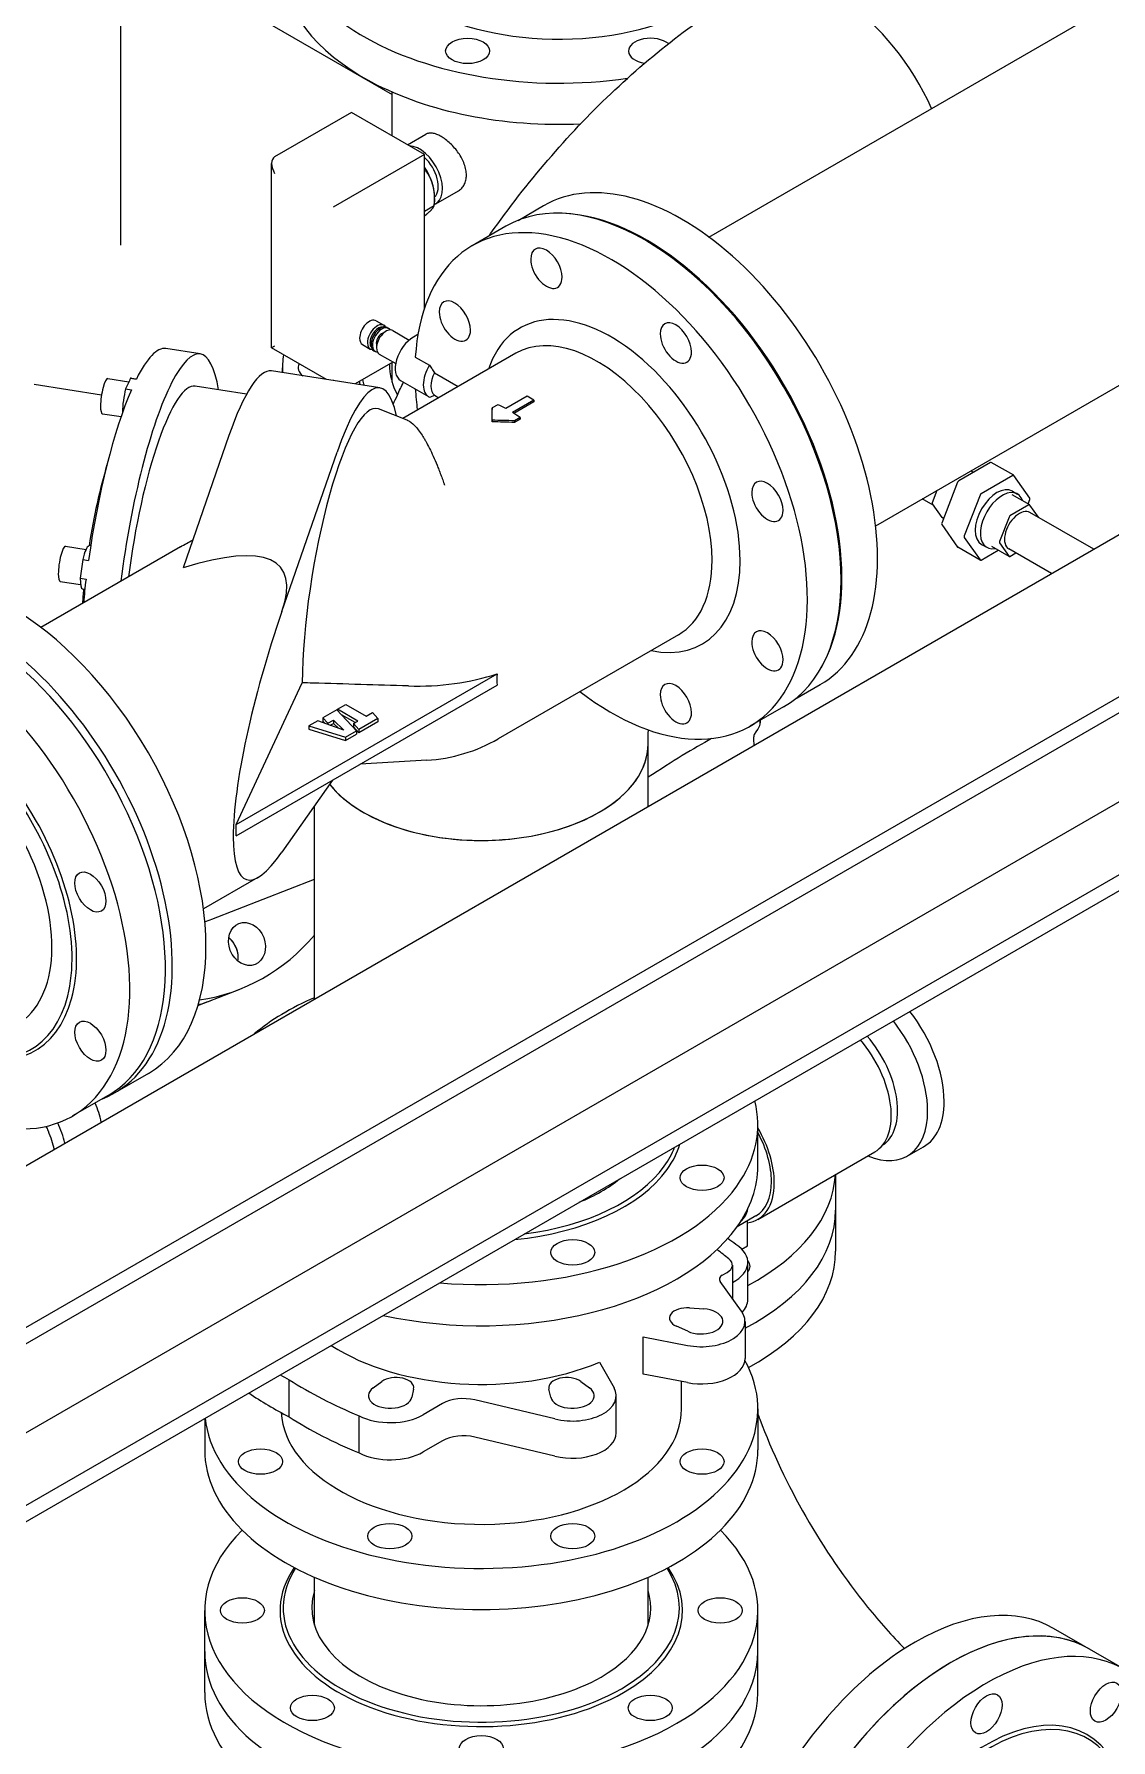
# Model space of a CAD drawing. Header units: millimetres. Extents: x -312439 to 477422, y -331570 to 212570.
# Drawn here: x 414551 to 414884, y 91150 to 91677 of the extents above; entities that cross this region are included whole.
import ezdxf

# ---------------------------------------------------------------- set-up
doc = ezdxf.new("R2010")
doc.units = ezdxf.units.MM

msp = doc.modelspace()

# ---------------------------------------------------------------- linework, layer by layer
at = {"color": 0, "linetype": 'Continuous', "lineweight": 0, "extrusion": (1.25969e-16, 0.816497, 0.57735)}
for p, q in [((414759.461, 91614.657), (416018.072, 92341.316)), ((414810.999, 91525.391), (416069.609, 92252.051)), ((414050.66, 91040.27), (415610.736, 91940.98)), ((414093.967, 91015.267), (415654.043, 91915.977)), ((414098.298, 91012.767), (415654.043, 91910.977)), ((414438.669, 91181.776), (415634.555, 91872.222)), ((414438.669, 91159.274), (415654.043, 91860.97)), ((414438.669, 91154.273), (415654.043, 91855.97)), ((414577.745, 91712.123), (414577.745, 91612.11)), ((414577.745, 91707.122), (414661.664, 91658.671)), ((414661.664, 91645.892), (414661.664, 91659.473)), ((414649.1, 91653.146), (414625.356, 91639.437)), ((414671.62, 91640.144), (414649.1, 91653.146)), ((414666.408, 91643.154), (414672.072, 91646.424)), ((414624.428, 91580.394), (414624.428, 91637.387)), ((414671.62, 91640.144), (414643.397, 91623.85)), ((414671.62, 91592.637), (414671.62, 91640.144)), ((414674.758, 91626.593), (414674.702, 91625.486)), ((414675.126, 91624.92), (414682.147, 91628.974)), ((414674.615, 91624.289), (414671.62, 91622.56)), ((414700.582, 91619.807), (414708.44, 91624.344)), ((414696.809, 91617.982), (414686.415, 91611.981)), ((414656.695, 91588.766), (414659.12, 91587.366)), ((414660.114, 91586.686), (414660.547, 91586.436)), ((414661.877, 91585.739), (414666.938, 91582.817)), ((414669.608, 91584.53), (414668.224, 91583.731)), ((414602.351, 91578.526), (414591.702, 91580.174)), ((414625.356, 91580.93), (414624.428, 91580.394)), ((414641.327, 91570.637), (414624.428, 91580.394)), ((414652.469, 91581.447), (414654.894, 91580.046)), ((414655.98, 91579.526), (414656.413, 91579.276)), ((414657.681, 91578.473), (414662.743, 91575.551)), ((414699.845, 91578.718), (414664.976, 91558.586)), ((414668.807, 91577.562), (414673.204, 91575.023)), ((414657.856, 91568.08), (414624.432, 91573.251)), ((414627.765, 91572.735), (414627.765, 91574.199)), ((414661.91, 91576.031), (414650.193, 91569.266)), ((414661.664, 91569.648), (414661.664, 91575.889)), ((414674.704, 91572.73), (414682.089, 91568.466)), ((414571.869, 91565.827), (414551.063, 91569.046)), ((414573.84, 91570.948), (414580.349, 91569.941)), ((414579.333, 91567.703), (414581.107, 91567.429)), ((414580.86, 91570.993), (414582.634, 91570.719)), ((414581.126, 91571.061), (414582.685, 91570.82)), ((414616.681, 91566.084), (414600.806, 91568.54)), ((414664.243, 91570.335), (414672.904, 91565.335)), ((414674.704, 91565.747), (414676.042, 91564.975)), ((414694.301, 91562.84), (414692.54, 91561.823)), ((414692.54, 91561.823), (414692.54, 91561.321)), ((414703.348, 91565.435), (414696.73, 91561.614)), ((414705.422, 91564.238), (414698.803, 91560.417)), ((414705.422, 91563.738), (414699.222, 91560.158)), ((414705.422, 91564.238), (414705.422, 91563.738)), ((414572.154, 91560.054), (414577.935, 91559.16)), ((414578.352, 91560.646), (414578.352, 91560.361)), ((414666.246, 91558.097), (414657.389, 91561.51)), ((414692.542, 91558.017), (414692.542, 91557.517)), ((414701.23, 91558.84), (414699.469, 91557.823)), ((414701.23, 91558.337), (414699.469, 91557.321)), ((414699.469, 91557.823), (414699.469, 91557.321)), ((414701.23, 91558.84), (414701.23, 91558.337)), ((414611.221, 91553.31), (414597.054, 91512.397)), ((414627.6, 91498.915), (414644.645, 91548.14)), ((414846.444, 91544.983), (414836.647, 91539.327)), ((414841.155, 91541.93), (414840.4, 91542.366)), ((414853.373, 91540.983), (414843.576, 91535.326)), ((414853.651, 91541.01), (414846.722, 91545.011)), ((414858.612, 91533.983), (414853.713, 91540.952)), ((414829.926, 91536.319), (414828.456, 91532.528)), ((414836.306, 91538.903), (414831.407, 91526.278)), ((414853.228, 91536.137), (414854.8, 91535.229)), ((414828.737, 91531.767), (414825.389, 91533.7)), ((414828.456, 91532.167), (414831.4, 91527.978)), ((414843.235, 91534.903), (414838.336, 91522.277)), ((414858.348, 91531.854), (414852.458, 91528.453)), ((414858.569, 91531.876), (414853.212, 91534.969)), ((414858.08, 91532.158), (414858.612, 91533.529)), ((414861.283, 91528.04), (414858.619, 91531.83)), ((414831.407, 91525.824), (414836.306, 91518.855)), ((414831.939, 91527.649), (414831.45, 91527.932)), ((414852.188, 91528.116), (414849.243, 91520.527)), ((414878.393, 91518.162), (414858.665, 91529.552)), ((414568.55, 91519.4), (414567.927, 91519.192)), ((414838.336, 91521.823), (414843.235, 91514.854)), ((414843.721, 91519.67), (414845.293, 91518.762)), ((414849.243, 91520.165), (414852.188, 91515.976)), ((414596.264, 91518.915), (414553.138, 91494.016)), ((414560.799, 91519.095), (414567.089, 91518.122)), ((414566.079, 91515.006), (414567.854, 91514.731)), ((414843.298, 91514.796), (414836.368, 91518.797)), ((414843.576, 91514.824), (414848.864, 91517.877)), ((414852.237, 91515.93), (414846.88, 91519.023)), ((414865.347, 91510.63), (414852.142, 91518.254)), ((414852.458, 91515.952), (414854.294, 91517.012)), ((414565.315, 91509.189), (414567.09, 91508.914)), ((414559.113, 91508.201), (414565.403, 91507.228)), ((414566.025, 91505.892), (414566.728, 91505.783)), ((414750.066, 91491.733), (414694.417, 91459.603)), ((414613.514, 91433.129), (414694.123, 91479.669)), ((414613.514, 91433.129), (414633.831, 91476.908)), ((414613.514, 91429.629), (414694.123, 91476.168)), ((414786.018, 91471.826), (414793.877, 91476.363)), ((414644.545, 91468.547), (414640.251, 91466.068)), ((414650.637, 91462.063), (414644.545, 91468.547)), ((414644.81, 91468.7), (414647.39, 91470.19)), ((414644.81, 91468.7), (414644.81, 91468.265)), ((414651.08, 91465.081), (414644.81, 91468.7)), ((414650.214, 91464.581), (414645.969, 91467.031)), ((414647.39, 91470.19), (414653.66, 91466.57)), ((414653.66, 91466.57), (414655.561, 91467.668)), ((414655.561, 91467.668), (414657.252, 91465.882)), ((414782.552, 91469.471), (414772.158, 91463.47)), ((414638.695, 91465.17), (414635.96, 91463.591)), ((414635.96, 91463.591), (414647.19, 91460.073)), ((414635.96, 91463.591), (414635.96, 91462.591)), ((414635.96, 91462.591), (414647.19, 91459.073)), ((414646.766, 91462.307), (414638.695, 91465.17)), ((414640.251, 91466.068), (414641.808, 91464.386)), ((414640.251, 91466.068), (414640.251, 91465.068)), ((414640.251, 91465.068), (414640.872, 91464.397)), ((414641.808, 91464.386), (414643.498, 91465.362)), ((414641.808, 91464.386), (414641.808, 91464.066)), ((414642.537, 91463.807), (414643.498, 91464.362)), ((414643.498, 91465.362), (414646.766, 91462.307)), ((414643.498, 91465.362), (414643.498, 91464.362)), ((414643.498, 91464.362), (414645.043, 91462.918)), ((414647.19, 91460.073), (414650.637, 91462.063)), ((414649.68, 91464.272), (414651.08, 91465.081)), ((414649.68, 91464.272), (414649.68, 91463.272)), ((414651.359, 91462.48), (414649.68, 91464.272)), ((414651.359, 91461.48), (414649.68, 91463.272)), ((414650.637, 91462.063), (414650.637, 91461.063)), ((414657.252, 91465.882), (414651.359, 91462.48)), ((414657.252, 91464.882), (414651.359, 91461.48)), ((414651.359, 91462.48), (414651.359, 91461.48)), ((414657.252, 91465.882), (414657.252, 91464.882)), ((414775.366, 91465.322), (414775.366, 91464.52)), ((414647.19, 91459.073), (414650.637, 91461.063)), ((414647.19, 91460.073), (414647.19, 91459.073)), ((414740.72, 91438.676), (414740.72, 91457.935)), ((414672.362, 91452.968), (414651.764, 91451.713)), ((414643.255, 91446.8), (414627.6, 91424.547)), ((414637.644, 91379.166), (414637.644, 91438.825)), ((414613.514, 91429.629), (414613.514, 91433.129)), ((414620.177, 91416.741), (414603.359, 91407.031)), ((414605.936, 91403.829), (414637.644, 91416.245)), ((414601.679, 91377.169), (414614.421, 91382.158)), ((414586.372, 91356.206), (414575.978, 91350.205)), ((414573.934, 91349.379), (414562.934, 91343.028)), ((414774.619, 91327.552), (414774.619, 91340.253)), ((414774.62, 91311.087), (414810.749, 91331.946)), ((414820.7, 91330.62), (414825.795, 91333.511)), ((414798.639, 91324.954), (414798.639, 91301.265)), ((414774.007, 91312.147), (414768.201, 91308.795)), ((414771.363, 91302.899), (414771.363, 91310.621)), ((414769.622, 91301.893), (414771.363, 91302.899)), ((414763.606, 91293.816), (414765.135, 91294.699)), ((414766.749, 91296.949), (414766.749, 91286.555)), ((414771.501, 91286.284), (414771.501, 91297.786)), ((414769.518, 91282.675), (414762.94, 91291.892)), ((414753.513, 91283.733), (414757.907, 91283.42)), ((414752.937, 91276.493), (414749.447, 91278.066)), ((414770.638, 91279.56), (414770.638, 91268.058)), ((414739.136, 91274.735), (414752.837, 91272.127)), ((414739.136, 91263.234), (414739.136, 91274.735)), ((414725.664, 91266.957), (414730.182, 91259.047)), ((414629.852, 91250.042), (414629.852, 91261.543)), ((414752.837, 91260.625), (414739.136, 91263.234)), ((414655.746, 91258.989), (414658.469, 91261.004)), ((414668.286, 91258.656), (414667.743, 91256.12)), ((414710.621, 91256.12), (414710.079, 91258.656)), ((414719.895, 91261.004), (414722.618, 91258.989)), ((414730.863, 91245.095), (414730.863, 91256.596)), ((414751.04, 91252.542), (414751.04, 91260.967)), ((414677.197, 91254.142), (414671.252, 91250.71)), ((414711.911, 91249.416), (414687.192, 91255.296)), ((414774.619, 91252.542), (414774.619, 91239.841)), ((414603.745, 91249.58), (414603.745, 91239.841)), ((414651.421, 91238.903), (414651.421, 91250.404)), ((414677.197, 91242.64), (414671.252, 91239.208)), ((414711.911, 91237.915), (414687.192, 91243.794)), ((414637.644, 91185.683), (414637.644, 91200.499)), ((414740.72, 91185.683), (414740.72, 91200.499)), ((414603.745, 91164.831), (414603.745, 91190.234)), ((414774.619, 91164.831), (414774.619, 91190.234)), ((414887.941, 91171.992), (414865.941, 91184.693))]:
    msp.add_line(p, q, dxfattribs=at)
at = {"color": 0, "linetype": 'Continuous', "lineweight": 0}
msp.add_arc((414669.307, 91503.096), 50.221, 273.48757, 300, dxfattribs=at)
for centre, major_axis, ratio, start_param, end_param in [((414713.202, 91711.517), (-85.437, 0), 0.5773503, 5.9992116, 8.1041179), ((414713.202, 91711.517), (-61.857, 0), 0.5773503, 0.0330046, 3.1415927), ((414713.202, 91698.815), (-85.437, 0), 0.5773503, 0, 1.6491391), ((414798.51, 91647.296), (25.769, -44.633), 0.5773503, 1.4003594, 3.1415927), ((414741.444, 91672.151), (-6.798, 0), 0.5773503, 3.7545111, 7.5853429), ((414670.088, 91633.645), (5.037, -8.725), 0.5773503, 6.1926107, 9.0960256), ((414627.595, 91635.558), (-2.239, 3.879), 0.5773503, 0, 1.5707963), ((414670.088, 91633.645), (-4.119, 7.134), 0.5773503, 3.2894615, 5.2317474), ((414666.77, 91631.729), (-5.658, 9.799), 0.5773503, 4.3196899, 4.8464818), ((414751.159, 91550.353), (42.718, -73.99), 0.5773503, 0, 3.1415927), ((414666.77, 91631.729), (-5.658, 9.799), 0.5773503, 3.8702408, 4.3196899), ((414739.68, 91543.726), (-42.871, 74.256), 0.5773503, 3.1415927, 6.2831853), ((414729.286, 91537.725), (-42.871, 74.256), 0.5773503, 2.1965574, 6.9982673), ((414740.159, 91544.003), (42.718, -73.99), 0.5773503, 0.3201186, 2.8214741), ((414709.291, 91605.01), (3.414, -5.914), 0.5773503, 0.7853982, 3.9269908), ((414709.291, 91605.01), (3.414, -5.914), 0.5773503, 3.9269908, 7.0685835), ((414681.014, 91588.684), (3.414, -5.914), 0.5773503, 0.7853982, 3.9269908), ((414729.286, 91537.725), (-28.173, 48.797), 0.5773503, 3.9269908, 6.7537678), ((414654.582, 91585.106), (-2.113, -3.66), 0.5773503, 3.1415927, 5.4977871), ((414681.014, 91588.684), (3.414, -5.914), 0.5773503, 3.9269908, 7.0685835), ((414749.281, 91581.921), (3.414, -5.914), 0.5773503, 0.7853982, 3.9269908), ((414654.582, 91585.106), (-2.113, -3.66), 0.5773503, 5.4977871, 6.2831853), ((414657.007, 91583.706), (-2.113, -3.66), 0.5773503, 2.8477169, 5.4977871), ((414657.397, 91583.481), (-1.837, -3.182), 0.5773503, 3.3418013, 5.4977871), ((414658.047, 91583.106), (-2.067, -3.58), 0.5773503, 3.1415927, 5.4977871), ((414658.48, 91582.856), (-2.067, -3.58), 0.5773503, 2.8468173, 5.4977871), ((414658.48, 91582.856), (-1.225, -2.122), 0.5773503, 3.5321813, 5.4977871), ((414659.779, 91582.106), (-2.098, -3.633), 0.5773503, 3.1415927, 5.4977871), ((414668.224, 91577.23), (-3.981, -6.895), 0.5773503, 3.9269908, 6.2831853), ((414724.956, 91535.225), (-25.11, 43.493), 0.5773503, 3.9269908, 6.2831853), ((414749.281, 91581.921), (3.414, -5.914), 0.5773503, 3.9269908, 7.0685835), ((414592.519, 91514.975), (-9.831, -63.551), 0.2113249, 2.573367, 4.8503648), ((414581.871, 91516.622), (-9.831, -63.551), 0.2113249, 3.1415927, 3.7276198), ((414713.202, 91574.199), (-85.437, 0), 0.5773503, 6.2000186, 6.3129822), ((414657.007, 91583.706), (-2.113, -3.66), 0.5773503, 5.4977871, 6.5770611), ((414657.397, 91583.481), (-1.837, -3.182), 0.5773503, 5.4977871, 6.0829767), ((414658.047, 91583.106), (-2.067, -3.58), 0.5773503, 5.4977871, 6.2831853), ((414658.48, 91582.856), (-2.067, -3.58), 0.5773503, 5.4977871, 6.5779606), ((414658.48, 91582.856), (-1.225, -2.122), 0.5773503, 5.4977871, 5.8925966), ((414659.779, 91582.106), (-2.098, -3.633), 0.5773503, 5.4977871, 6.2831853), ((414614.881, 91511.516), (-9.551, -61.736), 0.2113249, 3.1415927, 4.0018862), ((414639.402, 91574.199), (-6.798, 0), 0.5773503, 5.9549779, 6.9541015), ((414648.305, 91506.345), (-9.551, -61.736), 0.2113249, 2.6351859, 4.0018862), ((414713.202, 91574.999), (52.364, 0), 0.5773503, 3.1278561, 3.4491398), ((414676.885, 91572.23), (-3.981, -6.895), 0.5773503, 4.6396474, 6.3559268), ((414678.385, 91571.364), (-3.368, -5.834), 0.5773503, 4.8101175, 6.1854568), ((414581.871, 91516.622), (-9.831, -63.551), 0.2113249, 3.8193941, 4.7748173), ((414572.997, 91565.501), (0.843, 5.447), 0.2113249, 0, 2.2027106), ((414580.096, 91564.403), (-1.03, -6.658), 0.2113249, 4.2267242, 5.3443033), ((414580.096, 91516.897), (-9.831, -63.551), 0.2113249, 3.7276198, 3.8193941), ((414592.519, 91514.975), (-8.286, -53.565), 0.2113249, 3.1415927, 4.8447151), ((414580.096, 91564.403), (-1.03, -6.658), 0.2113249, 3.1415927, 3.3202897), ((414645.636, 91571.806), (2.239, -3.879), 0.5773503, 4.712389, 4.768734), ((414713.202, 91574.199), (62.164, 0), 0.5773503, 3.258846, 3.2859808), ((414713.202, 91574.999), (61.184, 0), 0.5773503, 3.2665852, 3.316896), ((414729.286, 91537.725), (-42.871, 74.256), 0.5773503, 0.8560625, 0.9450353), ((414572.997, 91565.501), (0.843, 5.447), 0.2113249, 2.2027106, 3.1415927), ((414648.305, 91506.345), (-8.556, -55.306), 0.2113249, 3.0956201, 5.3059914), ((414692.542, 91516.511), (-0.017, 58.688), 0.0002842, 5.4979764, 5.5945119), ((414697.766, 91519.527), (25.417, -44.023), 0.5773503, 2.3850359, 2.4527553), ((414704.385, 91523.349), (25.417, -44.023), 0.5773503, 2.3273531, 2.3850359), ((414692.542, 91516.511), (-0.016, 57.981), 0.0002842, 5.4979767, 5.5956932), ((414692.544, 91516.512), (-71.866, 0.02), 0.5775397, 4.6160431, 4.7125784), ((414692.544, 91516.512), (-71, 0.02), 0.5775397, 4.6148625, 4.7125787), ((414697.766, 91519.527), (25.417, -44.023), 0.5773503, 2.2596845, 2.3273531), ((414577.789, 91517.254), (-7.2, -46.544), 0.2113249, 4.1276709, 4.7027459), ((414846.444, 91544.529), (0.278, 0.482), 0.5773503, 0, 0.7853982), ((414853.373, 91540.529), (0.278, 0.482), 0.5773503, 6.0213859, 7.0685835), ((414777.559, 91532.944), (3.414, -5.914), 0.5773503, 0.7853982, 3.9269908), ((414777.559, 91532.944), (3.414, -5.914), 0.5773503, 3.9269908, 7.0685835), ((414836.647, 91538.873), (-0.278, -0.482), 0.5773503, 3.9269908, 4.9741884), ((414848.474, 91527.903), (-4.754, -8.234), 0.5773503, 3.1415927, 6.2831853), ((414850.046, 91526.996), (-4.754, -8.234), 0.5773503, 2.6742192, 6.7505587), ((414843.576, 91534.872), (-0.278, -0.482), 0.5773503, 3.9269908, 4.9741884), ((414828.726, 91532.504), (-0.221, -0.383), 0.5773503, 4.9741884, 6.0213859), ((414855.403, 91523.903), (3.261, 5.649), 0.5773503, 0, 3.1415927), ((414858.348, 91531.493), (0.221, 0.383), 0.5773503, 6.0213859, 7.0685835), ((414858.271, 91533.56), (0.278, 0.482), 0.5773503, 4.9741884, 6.0213859), ((414831.748, 91526.248), (-0.278, -0.482), 0.5773503, 4.9741884, 6.0213859), ((414831.671, 91528.315), (-0.221, -0.383), 0.5773503, 6.0213859, 6.2831853), ((414852.458, 91528.092), (-0.221, -0.383), 0.5773503, 3.9269908, 4.9741884), ((414444.012, 91373.022), (-183.395, -139.275), 0.1797217, 2.8782397, 3.6033021), ((414838.677, 91522.247), (-0.278, -0.482), 0.5773503, 4.9741884, 6.0213859), ((414849.514, 91520.503), (-0.221, -0.383), 0.5773503, 4.9741884, 6.0213859), ((414543.5, 91430.462), (-42.871, 74.256), 0.5773503, 3.1415927, 6.2831853), ((414559.956, 91513.648), (0.843, 5.447), 0.2113249, 0, 2.2027106), ((414580.096, 91516.897), (-9.831, -63.551), 0.2113249, 4.7748173, 4.8665917), ((414567.055, 91512.55), (-1.03, -6.658), 0.2113249, 3.2499082, 4.3674873), ((414729.286, 91537.725), (-28.173, 48.797), 0.5773503, 2.6710102, 3.9269908), ((414724.956, 91535.225), (-25.11, 43.493), 0.5773503, 3.1415927, 3.9269908), ((414836.647, 91519.279), (-0.278, -0.482), 0.5773503, 6.0213859, 6.2831853), ((414843.576, 91515.278), (-0.278, -0.482), 0.5773503, 6.0213859, 7.0685835), ((414852.458, 91516.313), (-0.221, -0.383), 0.5773503, 6.0213859, 7.0685835), ((414559.956, 91513.648), (0.843, 5.447), 0.2113249, 2.2027106, 3.1415927), ((414567.055, 91512.55), (-1.03, -6.658), 0.2113249, 5.2739217, 6.2831853), ((414581.871, 91516.622), (-9.831, -63.551), 0.2113249, 4.8665917, 4.9833377), ((414533.107, 91424.461), (-42.871, 74.256), 0.5773503, 3.0570521, 6.3677259), ((414577.789, 91517.254), (-7.2, -46.544), 0.2113249, 4.9926341, 5.0916773), ((414531.216, 91423.369), (-42.718, 73.99), 0.5773503, 3.1415927, 5.8904862), ((414638.559, 91485.344), (-21.912, -69.278), 0.2019062, 4.5794, 5.7150465), ((414520.216, 91417.019), (-42.718, 73.99), 0.5773503, 2.2183358, 5.8904862), ((414777.559, 91486.767), (3.414, -5.914), 0.5773503, 0.7853982, 3.9269908), ((414777.559, 91486.767), (3.414, -5.914), 0.5773503, 3.9269908, 7.0685835), ((414669.307, 91504.846), (-50.175, 0), 0.5773503, 1.5186303, 2.0881605), ((414703.519, 91483.344), (-6.73, -11.657), 0.5773503, 5.3378506, 5.6577236), ((414519.523, 91416.618), (-30.592, 52.987), 0.5773503, 2.5724111, 5.8904862), ((414520.216, 91417.019), (-31.082, 53.835), 0.5773503, 2.548228, 5.8904862), ((414749.281, 91470.441), (3.414, -5.914), 0.5773503, 0.7853982, 3.9269908), ((414749.281, 91470.441), (3.414, -5.914), 0.5773503, 3.9269908, 7.0685835), ((414519.523, 91416.618), (-26.182, 45.349), 0.5773503, 2.9636533, 5.8904862), ((414713.202, 91419.272), (62.002, 45.805), 0.0978959, 5.9678684, 6.3008237), ((414689.182, 91457.935), (51.538, 0), 0.5773503, 3.5722286, 6.2831853), ((414689.182, 91457.935), (-51.538, 0), 0.5773503, 2.3561945, 3.1415927), ((414713.202, 91419.272), (62.002, 45.805), 0.0978959, 0.6387987, 1.0400279), ((414689.182, 91457.935), (-51.538, 0), 0.5773503, 0.430636, 2.3561945), ((414638.559, 91485.344), (-21.912, -69.278), 0.2019062, 5.7150465, 6.850693), ((414583.27, 91461.713), (-22.665, 57.884), 0.8133896, 3.0964964, 3.1415927), ((414583.27, 91461.713), (-31.151, 79.556), 0.8133896, 2.9590454, 3.551834), ((414608.388, 91392.887), (2.479, -6.33), 0.8133896, 1.6934346, 2.1832008), ((414608.388, 91392.887), (-2.479, 6.33), 0.8133896, 4.0999845, 5.3247935), ((414608.388, 91392.887), (2.479, -6.33), 0.8133896, 0.9583918, 1.6934346), ((414574.844, 91458.414), (31.151, -79.556), 0.8133896, 6.2184491, 6.2831853), ((414574.844, 91458.414), (-31.151, 79.556), 0.8133896, 3.0768565, 3.1415927), ((414689.182, 91340.253), (85.437, 0), 0.5773503, 2.2183358, 2.5333194), ((414805.588, 91357.254), (15.111, -26.634), 0.572296, 0.7897186, 1.8283637), ((414810.684, 91360.145), (-15.111, 26.634), 0.572296, 3.9313112, 4.9714419), ((414800.868, 91354.529), (11.962, -20.719), 0.5773503, 0.0236802, 1.8972856), ((414798.5, 91353.162), (12.249, -21.216), 0.5773503, 0, 1.8893601), ((414558.278, 91344.528), (9.952, -17.238), 0.5773503, 1.06258, 1.3875591), ((414689.182, 91340.253), (85.437, 0), 0.5773503, 5.8904862, 6.4341683), ((414810.684, 91360.145), (-15.111, 26.634), 0.572296, 3.1415927, 3.9313112), ((414546.456, 91337.702), (-10.431, 18.066), 0.5773503, 4.2295428, 4.5592818), ((414805.588, 91357.254), (15.111, -26.634), 0.572296, 5.6440109, 7.0729039), ((414762.371, 91332.302), (12.249, -21.216), 0.5773503, 0.7853982, 1.5708486), ((414762.371, 91332.302), (-11.637, 20.155), 0.5773503, 3.9269908, 4.658325), ((414689.182, 91341.054), (61.184, 0), 0.5773503, 5.8904862, 6.0645017), ((414689.182, 91340.253), (62.164, 0), 0.5773503, 5.8904862, 6.1165329), ((414689.182, 91340.253), (62.164, 0), 0.5773503, 4.8790414, 5.8904862), ((414689.182, 91341.054), (61.184, 0), 0.5773503, 4.9310726, 5.8904862), ((414689.182, 91327.552), (85.437, 0), 0.5773503, 5.8904862, 6.2831853), ((414713.202, 91326.668), (-85.437, 0), 0.5773503, 2.3217892, 3.1062161), ((414689.182, 91340.253), (85.437, 0), 0.5773503, 4.561406, 5.8904862), ((414689.182, 91341.054), (52.364, 0), 0.5773503, 5.3288322, 5.666742), ((414762.371, 91332.302), (12.249, -21.216), 0.5773503, 6.0435971, 7.0685835), ((414762.371, 91332.302), (-11.637, 20.155), 0.5773503, 3.1415927, 3.9269908), ((414757.096, 91314.788), (14.405, 0), 0.5773503, 5.7130542, 6.2239078), ((414713.202, 91313.966), (-85.437, 0), 0.5773503, 2.3080579, 3.1415927), ((414689.182, 91327.552), (85.437, 0), 0.5773503, 4.3501332, 5.8904862), ((414564.459, 91209.537), (260.291, 0), 0.5773503, 0.6741592, 0.6895054), ((414757.096, 91297.786), (14.405, 0), 0.5773503, 5.4467454, 7.0156557), ((414554.46, 91212.569), (258.723, 0), 0.5773503, 0.6158462, 0.6398435), ((414761.237, 91296.949), (5.512, 0), 0.5773503, 5.4977871, 6.925226), ((414765.387, 91296.539), (-6.798, 0), 0.5773503, 2.6892311, 3.6026185), ((414713.202, 91301.265), (-85.437, 0), 0.5773503, 2.3250516, 3.1415927), ((414765.771, 91292.566), (-3.062, 0), 0.5773503, 5.4977871, 6.673973), ((414752.838, 91280.575), (-5.512, 0), 0.5773503, 4.5896219, 7.191349), ((414757.082, 91279.56), (13.556, 0), 0.5773503, 4.3938817, 6.6926019), ((414757.082, 91279.56), (6.737, 0), 0.5773503, 4.0497563, 7.7312146), ((414757.096, 91286.284), (14.405, 0), 0.5773503, 5.7869852, 6.2831853), ((414689.182, 91295.798), (-61.857, 0), 0.5773503, 0.7238005, 2.2015749), ((414689.182, 91252.542), (-85.437, 0), 0.5773503, 0.0583848, 3.4494503), ((414757.082, 91268.058), (13.556, 0), 0.5773503, 4.3938817, 6.2831853), ((414716.755, 91317.633), (-130.347, 0), 0.5773503, 0.8117788, 0.8410176), ((414727.003, 91311.717), (-130.347, 0), 0.5773503, 0.7297787, 0.9522566), ((414662.815, 91259.046), (5.512, 0), 0.5773503, 6.1604182, 8.7621453), ((414715.549, 91259.046), (5.512, 0), 0.5773503, 0.6626311, 3.2643581), ((414716.755, 91306.132), (-130.347, 0), 0.5773503, 0.7036167, 0.8410176), ((414661.057, 91256.596), (-6.737, 0), 0.5773503, 5.6205526, 9.3020109), ((414683.693, 91250.391), (-9.187, 0), 0.5773503, 4.3216013, 5.4977871), ((414717.307, 91256.596), (-6.737, 0), 0.5773503, 0.1227655, 3.8042237), ((414717.307, 91256.596), (-13.556, 0), 0.5773503, 1.1613797, 3.4601), ((414689.182, 91252.542), (-61.857, 0), 0.5773503, 0.0330046, 3.1415927), ((414661.057, 91256.596), (-14.418, 0), 0.5773503, 0.8388235, 2.3561945), ((414727.003, 91300.216), (-130.347, 0), 0.5773503, 0.7297787, 0.9522566), ((414683.693, 91238.89), (-9.187, 0), 0.5773503, 4.3216013, 5.4977871), ((414717.307, 91245.095), (-13.556, 0), 0.5773503, 1.1613797, 3.1415927), ((414689.182, 91239.841), (-85.437, 0), 0.5773503, 0, 3.1415927), ((414661.057, 91245.095), (-14.418, 0), 0.5773503, 0.8388235, 2.3561945), ((414689.182, 91190.234), (-85.437, 0), 0.5773503, 5.7563139, 8.6393798), ((414689.182, 91190.234), (-85.437, 0), 0.5773503, 2.3561945, 3.668464), ((414689.182, 91190.234), (62.164, 0), 0.5773503, 2.763109, 5.4977871), ((414689.182, 91191.035), (61.184, 0), 0.5773503, 2.7871538, 5.4977871), ((414689.182, 91191.035), (61.184, 0), 0.5773503, 5.4977871, 6.6376241), ((414689.182, 91190.234), (62.164, 0), 0.5773503, 5.4977871, 6.661669), ((414689.182, 91191.035), (52.364, 0), 0.5773503, 2.9636533, 5.4977871), ((414689.182, 91191.035), (52.364, 0), 0.5773503, 5.4977871, 6.4611246), ((414834.223, 91104.352), (-42.718, -73.99), 0.5773503, 3.1415927, 6.2831853), ((414823.223, 91110.703), (-42.718, -73.99), 0.5773503, 3.1415927, 3.9269908), ((414845.223, 91098.001), (-42.718, -73.99), 0.5773503, 2.4008806, 7.0238973), ((414834.223, 91104.352), (42.718, 73.99), 0.5773503, 0, 0.7853982), ((414689.182, 91177.533), (85.437, 0), 0.5773503, 3.1415927, 5.4977871), ((414689.182, 91177.533), (85.437, 0), 0.5773503, 5.4977871, 6.2831853), ((414823.223, 91110.703), (-42.718, -73.99), 0.5773503, 3.9269908, 4.8618712), ((414834.223, 91104.352), (42.718, 73.99), 0.5773503, 0.7853982, 3.1415927), ((414689.182, 91164.831), (85.437, 0), 0.5773503, 3.1415927, 5.4977871), ((414689.182, 91164.831), (85.437, 0), 0.5773503, 5.4977871, 6.2831853), ((414845.223, 91098.001), (-31.082, -53.835), 0.5773503, 2.9155137, 6.5092642), ((414845.916, 91097.601), (-30.592, -52.987), 0.5773503, 2.9580887, 6.4666893)]:
    msp.add_ellipse(centre, major_axis=major_axis, ratio=ratio, start_param=start_param, end_param=end_param, dxfattribs=at)
for centre, major_axis, ratio in [((414684.96, 91672.151), (-6.798, 0), 0.5773503), ((414568.428, 91412.243), (-3.399, 5.887), 0.5773503), ((414616.814, 91396.187), (-2.479, 6.33), 0.8133896), ((414568.428, 91366.124), (-3.399, 5.887), 0.5773503), ((414757.365, 91323.948), (6.798, 0), 0.5773503), ((414717.424, 91300.888), (6.798, 0), 0.5773503), ((414621, 91236.237), (-6.798, 0), 0.5773503), ((414757.365, 91236.237), (-6.798, 0), 0.5773503), ((414660.94, 91213.177), (-6.798, 0), 0.5773503), ((414717.424, 91213.177), (-6.798, 0), 0.5773503), ((414615.382, 91190.234), (-6.798, 0), 0.5773503), ((414762.982, 91190.234), (-6.798, 0), 0.5773503), ((414882.123, 91161.914), (-3.399, -5.887), 0.5773503), ((414636.998, 91160.106), (-6.798, 0), 0.5773503), ((414741.367, 91160.106), (-6.798, 0), 0.5773503), ((414845.223, 91158.259), (-3.399, -5.887), 0.5773503), ((414689.182, 91147.626), (-6.798, 0), 0.5773503)]:
    msp.add_ellipse(centre, major_axis=major_axis, ratio=ratio, dxfattribs=at)
for points, knots in [([(414691.532, 91614.935), (414691.737, 91615.228), (414691.942, 91615.519), (414703.237, 91631.517), (414715.676, 91646.066), (414742.684, 91671.793), (414757.245, 91682.982), (414772.741, 91691.929)], [4.07823841, 4.07823841, 4.07823841, 4.07823841, 4.08407045, 4.08407045, 4.39822972, 4.39822972, 4.71238898, 4.71238898, 4.71238898, 4.71238898]), ([(414682.147, 91628.974), (414682.506, 91629.181), (414682.848, 91629.448), (414683.457, 91630.093), (414683.723, 91630.471), (414684.154, 91631.312), (414684.319, 91631.777), (414684.535, 91632.756), (414684.586, 91633.272), (414684.586, 91634.308), (414684.535, 91634.863), (414684.319, 91636.01), (414684.154, 91636.603), (414683.723, 91637.787), (414683.457, 91638.38), (414682.848, 91639.529), (414682.506, 91640.086), (414681.787, 91641.128), (414681.385, 91641.65), (414680.523, 91642.653), (414680.063, 91643.134), (414679.12, 91644.023), (414678.636, 91644.431), (414677.68, 91645.152), (414677.208, 91645.464), (414676.311, 91645.982), (414675.856, 91646.204), (414674.97, 91646.548), (414674.538, 91646.668), (414673.727, 91646.792), (414673.346, 91646.796), (414672.654, 91646.691), (414672.343, 91646.581), (414672.072, 91646.424)], [37.2820995, 37.2820995, 37.2820995, 37.2820995, 40.3890469, 40.3890469, 43.4959943, 43.4959943, 46.6029416, 46.6029416, 49.709889, 49.709889, 52.8168364, 52.8168364, 55.9237838, 55.9237838, 59.0307312, 59.0307312, 62.1376785, 62.1376785, 65.2444673, 65.2444673, 68.351256, 68.351256, 71.4580448, 71.4580448, 74.5648335, 74.5648335, 77.6716223, 77.6716223, 80.778411, 80.778411, 83.8851998, 83.8851998, 86.9919885, 86.9919885, 86.9919885, 86.9919885]), ([(414673.204, 91575.023), (414673.462, 91574.647), (414673.718, 91574.267), (414674.219, 91573.503), (414674.466, 91573.119), (414674.704, 91572.73)], [0.0150802989, 0.0150802989, 0.0150802989, 0.0150802989, 0.0173252236, 0.0173252236, 0.0195701484, 0.0195701484, 0.0195701484, 0.0195701484]), ([(414661.992, 91562.99), (414662.413, 91563.925), (414662.838, 91564.858), (414663.888, 91567.132), (414664.517, 91568.472), (414665.157, 91569.808)], [3.753145709, 3.753145709, 3.753145709, 3.753145709, 3.769911184, 3.769911184, 3.794080669, 3.794080669, 3.794080669, 3.794080669]), ([(414673.204, 91565.186), (414673.462, 91565.264), (414673.718, 91565.348), (414674.219, 91565.533), (414674.466, 91565.634), (414674.704, 91565.747)], [0.0150802989, 0.0150802989, 0.0150802989, 0.0150802989, 0.0173252236, 0.0173252236, 0.0195701484, 0.0195701484, 0.0195701484, 0.0195701484]), ([(414666.246, 91558.097), (414666.329, 91558.065), (414666.412, 91558.029), (414667.186, 91557.67), (414667.897, 91557.119), (414669.356, 91555.594), (414670.104, 91554.621), (414671.064, 91553.141), (414671.256, 91552.833), (414671.641, 91552.195), (414671.834, 91551.864), (414672.411, 91550.838), (414672.797, 91550.11), (414673.957, 91547.793), (414674.731, 91546.074), (414675.703, 91543.704), (414675.897, 91543.218), (414676.286, 91542.225), (414676.481, 91541.716), (414676.869, 91540.682), (414677.062, 91540.155), (414677.352, 91539.35), (414677.496, 91538.944), (414677.664, 91538.464), (414677.736, 91538.257), (414677.784, 91538.118), (414677.808, 91538.048), (414677.832, 91537.98)], [0.053968173, 0.053968173, 0.053968173, 0.053968173, 0.055791081, 0.055791081, 0.070801839, 0.070801839, 0.085812598, 0.085812598, 0.089565287, 0.089565287, 0.093317977, 0.093317977, 0.100823356, 0.100823356, 0.115834115, 0.115834115, 0.119586804, 0.119586804, 0.123339494, 0.123339494, 0.127092183, 0.127092183, 0.128968528, 0.129906701, 0.130375787, 0.130375787, 0.130844873, 0.130844873, 0.130844873, 0.130844873]), ([(414666.69, 91475.917), (414656.864, 91476.213), (414647.037, 91476.51), (414636.084, 91476.84), (414634.958, 91476.874), (414633.831, 91476.908)], [0.101196478, 0.101196478, 0.101196478, 0.101196478, 0.149396992, 0.149396992, 0.154921151, 0.154921151, 0.154921151, 0.154921151]), ([(414773.538, 91460.936), (414773.515, 91460.906), (414773.493, 91460.869), (414773.433, 91460.74), (414773.398, 91460.63), (414773.341, 91460.361), (414773.319, 91460.202), (414773.29, 91459.846), (414773.283, 91459.649), (414773.283, 91459.236), (414773.29, 91459.009), (414773.319, 91458.525), (414773.341, 91458.269), (414773.386, 91457.859), (414773.404, 91457.708), (414773.424, 91457.558)], [17.8979536, 17.8979536, 17.8979536, 17.8979536, 18.5592168, 18.5592168, 19.797742, 19.797742, 21.0362672, 21.0362672, 22.2747923, 22.2747923, 23.5133175, 23.5133175, 24.7518427, 24.7518427, 25.4575896, 25.4575896, 25.4575896, 25.4575896]), ([(414554.705, 91339.832), (414554.934, 91339.364), (414555.152, 91338.893), (414556.174, 91336.537), (414556.793, 91334.62), (414557.189, 91332.749), (414557.192, 91332.734), (414557.196, 91332.718)], [2.47258896, 2.47258896, 2.47258896, 2.47258896, 2.55260724, 2.55260724, 2.87014967, 2.87014967, 2.87275344, 2.87275344, 2.87275344, 2.87275344]), ([(414774.619, 91250.916), (414774.814, 91250.383), (414775.012, 91249.85), (414779.015, 91239.229), (414783.831, 91229.008), (414795.111, 91209.292), (414801.596, 91199.812), (414812.21, 91186.71), (414816.036, 91182.406), (414819.905, 91178.441)], [0.49328515, 0.49328515, 0.49328515, 0.49328515, 0.50760913, 0.50760913, 0.77855804, 0.77855804, 1.053397, 1.053397, 1.20100199, 1.20100199, 1.20100199, 1.20100199])]:
    msp.add_open_spline(points, degree=3, knots=knots, dxfattribs=at)
for points, weights in [([(414674.161, 91630.997), (414673.437, 91633.434), (414671.62, 91635.579)], [1, 1.03335792342, 1.00808033252]), ([(414674.615, 91624.289), (414674.982, 91628.236), (414674.161, 91630.997)], [1, 1.0379548493, 1]), ([(414671.62, 91621.145), (414672.511, 91621.878), (414673.117, 91622.44)], [1.01882245573, 1.01726251621, 1]), ([(414673.117, 91622.44), (414674.422, 91623.651), (414674.615, 91624.289)], [1, 1.0379548493, 1])]:
    msp.add_rational_spline(points, weights, degree=2, dxfattribs=at)
for points in [[(414596.264, 91518.915), (414597.502, 91519.63), (414598.759, 91520.323), (414600.031, 91520.997)], [(414740.72, 91457.935), (414740.72, 91459.354), (414740.752, 91460.823), (414740.819, 91462.336)]]:
    msp.add_open_spline(points, degree=3, dxfattribs=at)

doc.saveas('drawing.dxf')
